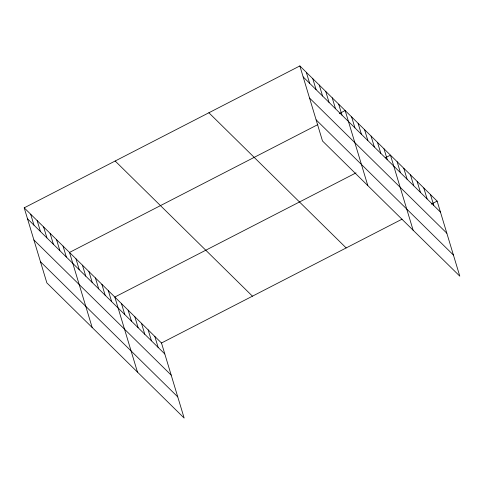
<?xml version="1.0" encoding="UTF-8"?>
<svg xmlns="http://www.w3.org/2000/svg" width="484" height="484" viewBox="0 0 484 484"><rect width="100%" height="100%" fill="white"/><g stroke="black" fill="none" stroke-linecap="round" stroke-linejoin="round"><path stroke-width="0.73" d="M24.2 207.836L161.493 342.999L184.15 418.061L46.863 282.892L24.2 207.836L299.85 65.939L437.137 201.108L459.8 276.164L322.507 141.001L299.85 65.939M317.867 124.594L69.508 252.436L92.166 327.499M339.308 113.558L345.152 110.546L367.816 185.602M356.024 172.879L114.811 297.043L137.474 372.099M385.264 157.826L390.461 155.152L413.124 230.209M161.493 342.999L402.053 219.173M431.292 204.121L437.137 201.108M303.159 76.908L440.446 212.071M309.542 98.058L446.835 233.221M316.125 119.85L453.411 255.014M208.882 112.766L346.175 247.935M115.162 161.009L252.454 296.178M27.509 218.798L164.802 353.967M33.898 239.949L171.185 375.118M40.474 261.741L177.767 396.91M430.47 194.544L433.779 205.506M423.803 187.98L427.112 198.942M417.135 181.415L420.445 192.378M410.468 174.851L413.778 185.814M403.795 168.281L407.104 179.249M397.128 161.716L400.437 172.679M383.987 148.782L387.297 159.744M377.514 142.411L380.823 153.374M371.04 136.034L374.356 146.997M364.573 129.664L367.882 140.626M358.099 123.293L361.409 134.256M351.626 116.916L354.935 127.885M338.685 104.175L341.994 115.138M332.212 97.804L335.521 108.767M325.738 91.428L329.047 102.396M319.265 85.057L322.574 96.02M312.791 78.686L316.1 89.649M306.324 72.316L309.633 83.278M154.82 336.434L158.135 347.397M148.152 329.87L151.462 340.833M141.485 323.306L144.795 334.269M134.818 316.742L138.128 327.704M128.151 310.177L131.46 321.14M121.478 303.607L124.787 314.576M108.337 290.672L111.647 301.635M101.87 284.302L105.179 295.264M95.396 277.925L98.706 288.894M88.923 271.554L92.232 282.517M82.449 265.184L85.759 276.146M75.976 258.813L79.285 269.776M63.035 246.066L66.344 257.028M56.561 239.695L59.871 250.658M50.088 233.324L53.397 244.287M43.614 226.948L46.924 237.916M37.147 220.577L40.456 231.54M30.674 214.206L33.983 225.169"/></g></svg>
